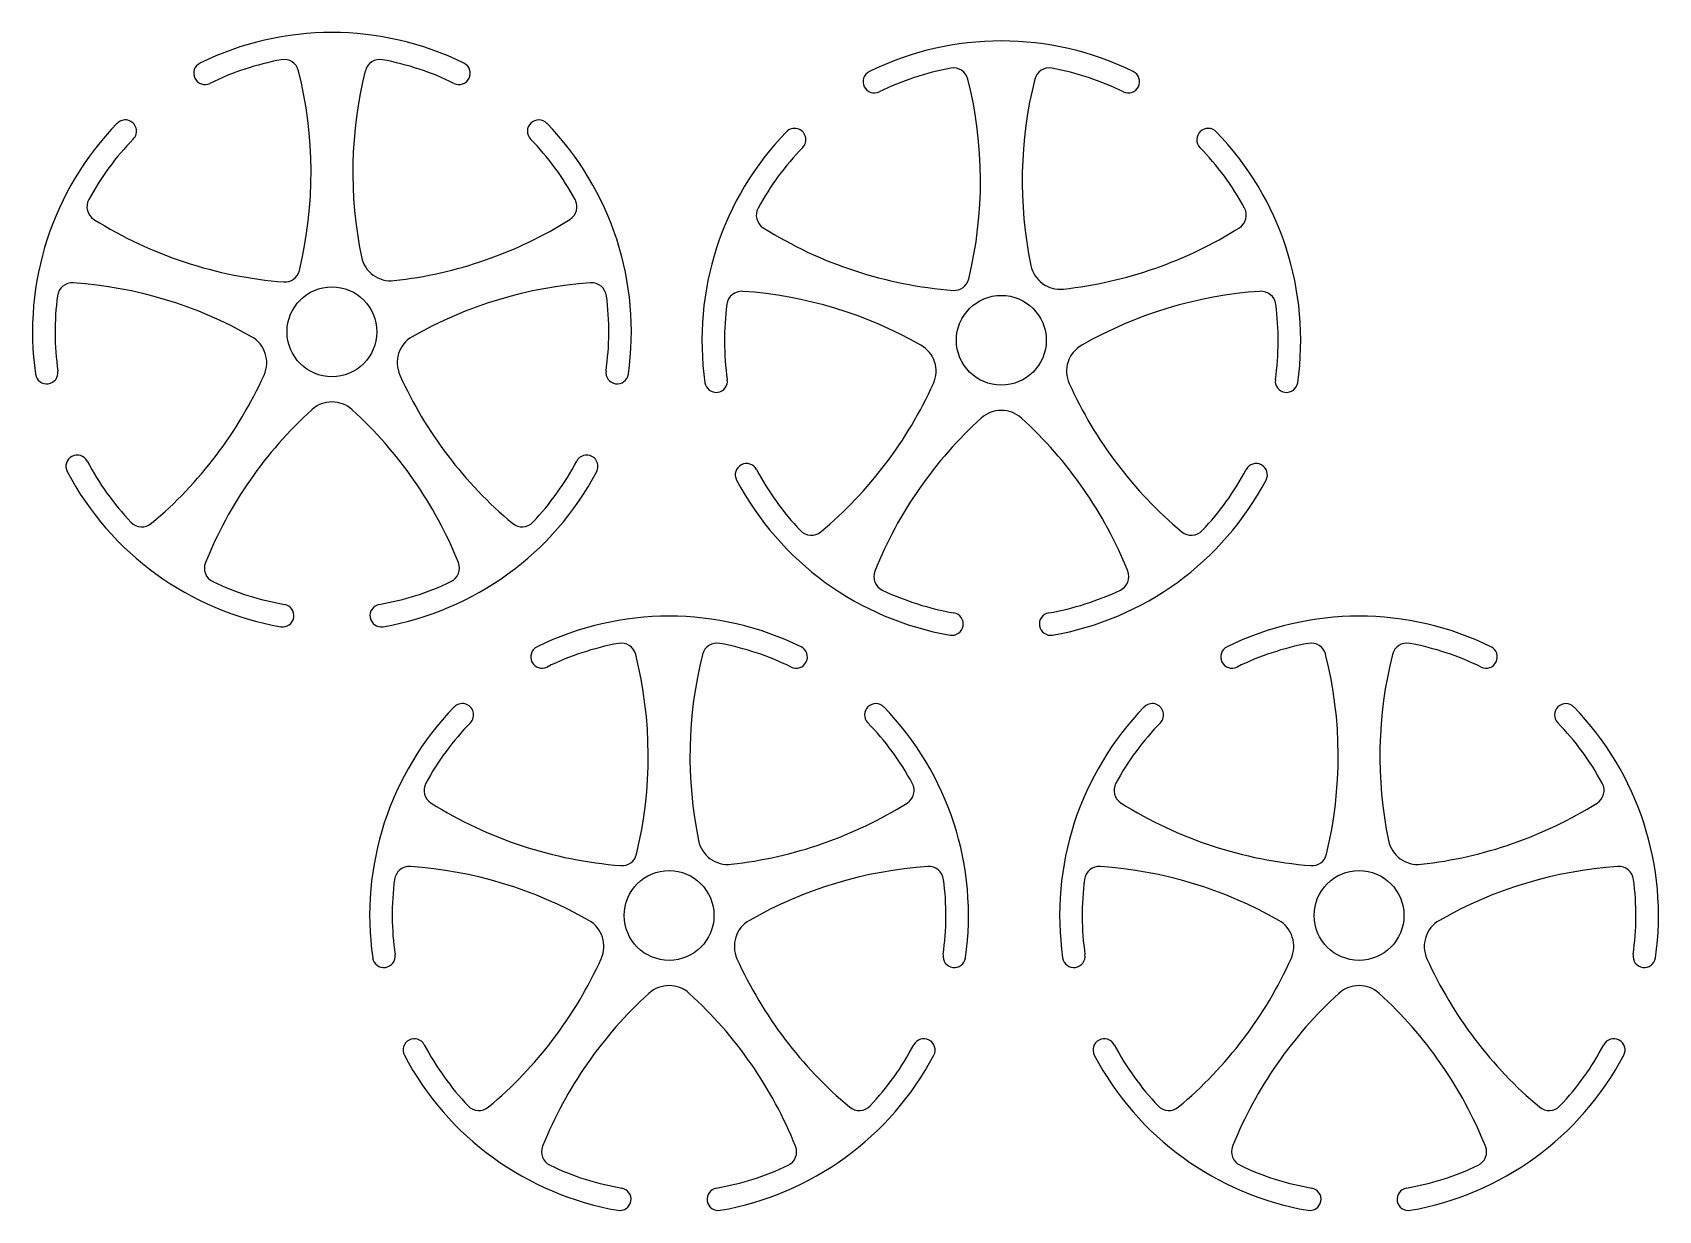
# Model space of a CAD drawing. Header units: millimetres. Extents: x -21.3 to 33, y -9.9 to 29.5.
import ezdxf

# ---------------------------------------------------------------- set-up
doc = ezdxf.new("R2010")
doc.units = ezdxf.units.MM

msp = doc.modelspace()

# ---------------------------------------------------------------- linework, layer by layer
at = {"color": 7, "linetype": 'Continuous', "lineweight": 25}
for centre in [(-11.259, 19.501), (11.096, 19.218), (0, 0), (23.042, 0)]:
    msp.add_circle(centre, 1.5, dxfattribs=at)
for centre, radius, start, end in [((-11.259, 19.501), 10, 63.8526, 116.1474), ((11.096, 19.218), 10, 63.8526, 116.1474), ((-15.499, 28.139), 0.377, 116.1474, 296.1474), ((-11.259, 19.501), 9.246, 100.5379, 116.1474), ((-12.858, 28.099), 0.5, 14.0841, 100.5379), ((-9.659, 28.099), 0.5, 79.4621, 165.9159), ((-11.259, 19.501), 9.246, 63.8526, 79.4621), ((-7.018, 28.139), 0.377, 243.8526, 63.8526), ((11.096, 19.218), 9.246, 100.5379, 116.1474), ((9.496, 27.817), 0.5, 14.0841, 100.5379), ((12.695, 27.817), 0.5, 79.4621, 165.9159), ((11.096, 19.218), 9.246, 63.8526, 79.4621), ((-25.891, 24.83), 13.936, 346.3829, 14.0841), ((3.373, 24.83), 13.936, 165.9159, 191.706), ((6.855, 27.856), 0.377, 116.1474, 296.1474), ((-3.536, 24.547), 13.936, 346.3829, 14.0841), ((25.728, 24.547), 13.936, 165.9159, 191.706), ((15.336, 27.856), 0.377, 243.8526, 63.8526), ((-11.259, 19.501), 10, 135.8526, 188.1474), ((-18.164, 26.203), 0.377, 315.8526, 135.8526), ((-4.354, 26.203), 0.377, 44.1474, 224.1474), ((-11.259, 19.501), 10, 351.8526, 44.1474), ((11.096, 19.218), 10, 135.8526, 188.1474), ((4.191, 25.921), 0.377, 315.8526, 135.8526), ((18.001, 25.921), 0.377, 44.1474, 224.1474), ((11.096, 19.218), 10, 351.8526, 44.1474), ((-11.259, 19.501), 9.246, 135.8526, 151.4621), ((-11.259, 19.501), 9.246, 28.5379, 44.1474), ((11.096, 19.218), 9.246, 135.8526, 151.4621), ((11.096, 19.218), 9.246, 28.5379, 44.1474), ((-18.942, 23.679), 0.5, 151.4621, 237.9159), ((-3.575, 23.679), 0.5, 302.0841, 28.5379), ((3.412, 23.397), 0.5, 151.4621, 237.9159), ((18.779, 23.397), 0.5, 302.0841, 28.5379), ((-11.805, 35.063), 13.936, 237.9159, 265.6171), ((-10.712, 35.063), 13.936, 276.294, 302.0841), ((10.549, 34.781), 13.936, 237.9159, 265.6171), ((11.642, 34.781), 13.936, 276.294, 302.0841), ((-9.294, 22.205), 1, 191.706, 276.294), ((-12.832, 21.666), 0.5, 265.6171, 346.3829), ((9.522, 21.384), 0.5, 265.6171, 346.3829), ((13.06, 21.922), 1, 191.706, 276.294), ((-11.259, 19.501), 9.246, 172.5379, 188.1474), ((-19.931, 20.637), 0.5, 86.0841, 172.5379), ((-20.848, 7.232), 13.936, 60.294, 86.0841), ((-1.669, 7.232), 13.936, 93.9159, 119.706), ((-2.587, 20.637), 0.5, 7.4621, 93.9159), ((-11.259, 19.501), 9.246, 351.8526, 7.4621), ((2.424, 20.354), 0.5, 86.0841, 172.5379), ((1.506, 6.949), 13.936, 60.294, 86.0841), ((20.685, 6.949), 13.936, 93.9159, 119.706), ((19.768, 20.354), 0.5, 7.4621, 93.9159), ((11.096, 19.218), 9.246, 172.5379, 188.1474), ((11.096, 19.218), 9.246, 351.8526, 7.4621), ((-14.438, 18.468), 1, 335.706, 60.294), ((-8.08, 18.468), 1, 119.706, 204.294), ((7.917, 18.185), 1, 335.706, 60.294), ((14.275, 18.185), 1, 119.706, 204.294), ((-20.785, 18.137), 0.377, 188.1474, 8.1474), ((-26.229, 23.79), 13.936, 309.9159, 335.706), ((3.711, 23.79), 13.936, 204.294, 230.0841), ((-1.733, 18.137), 0.377, 171.8526, 351.8526), ((1.57, 17.854), 0.377, 188.1474, 8.1474), ((-3.874, 23.508), 13.936, 309.9159, 335.706), ((26.065, 23.508), 13.936, 204.294, 230.0841), ((20.622, 17.854), 0.377, 171.8526, 351.8526), ((-2.553, 6.589), 13.936, 132.294, 158.0841), ((-11.259, 16.158), 1, 47.706, 132.294), ((-19.964, 6.589), 13.936, 21.9159, 47.706), ((11.096, 15.876), 1, 47.706, 132.294), ((19.801, 6.307), 13.936, 132.294, 158.0841), ((2.39, 6.307), 13.936, 21.9159, 47.706), ((-19.767, 15.005), 0.377, 27.8526, 207.8526), ((-2.751, 15.005), 0.377, 332.1474, 152.1474), ((-11.259, 19.501), 10, 207.8526, 260.1474), ((-11.259, 19.501), 9.246, 207.8526, 223.4621), ((-11.259, 19.501), 10, 279.8526, 332.1474), ((-11.259, 19.501), 9.246, 316.5379, 332.1474), ((2.587, 14.722), 0.377, 27.8526, 207.8526), ((11.096, 19.218), 9.246, 207.8526, 223.4621), ((11.096, 19.218), 9.246, 316.5379, 332.1474), ((19.604, 14.722), 0.377, 332.1474, 152.1474), ((11.096, 19.218), 10, 207.8526, 260.1474), ((11.096, 19.218), 10, 279.8526, 332.1474), ((-17.607, 13.485), 0.5, 223.4621, 309.9159), ((-4.911, 13.485), 0.5, 230.0841, 316.5379), ((4.748, 13.202), 0.5, 223.4621, 309.9159), ((17.444, 13.202), 0.5, 230.0841, 316.5379), ((-15.019, 11.604), 0.5, 158.0841, 244.5379), ((-7.499, 11.604), 0.5, 295.4621, 21.9159), ((7.336, 11.322), 0.5, 158.0841, 244.5379), ((14.856, 11.322), 0.5, 295.4621, 21.9159), ((-11.259, 19.501), 9.246, 244.5379, 260.1474), ((-11.259, 19.501), 9.246, 279.8526, 295.4621), ((11.096, 19.218), 9.246, 244.5379, 260.1474), ((11.096, 19.218), 9.246, 279.8526, 295.4621), ((-12.905, 10.02), 0.377, 260.1474, 80.1474), ((-9.612, 10.02), 0.377, 99.8526, 279.8526), ((0, 0), 10, 63.8526, 116.1474), ((9.449, 9.737), 0.377, 260.1474, 80.1474), ((12.742, 9.737), 0.377, 99.8526, 279.8526), ((23.042, 0), 10, 63.8526, 116.1474), ((-4.241, 8.638), 0.377, 116.1474, 296.1474), ((0, 0), 9.246, 100.5379, 116.1474), ((-1.6, 8.599), 0.5, 14.0841, 100.5379), ((-14.632, 5.329), 13.936, 346.3829, 14.0841), ((14.632, 5.329), 13.936, 165.9159, 191.706), ((1.6, 8.599), 0.5, 79.4621, 165.9159), ((0, 0), 9.246, 63.8526, 79.4621), ((4.241, 8.638), 0.377, 243.8526, 63.8526), ((18.801, 8.638), 0.377, 116.1474, 296.1474), ((23.042, 0), 9.246, 100.5379, 116.1474), ((21.443, 8.599), 0.5, 14.0841, 100.5379), ((8.41, 5.329), 13.936, 346.3829, 14.0841), ((37.674, 5.329), 13.936, 165.9159, 191.706), ((24.642, 8.599), 0.5, 79.4621, 165.9159), ((23.042, 0), 9.246, 63.8526, 79.4621), ((27.283, 8.638), 0.377, 243.8526, 63.8526), ((-6.905, 6.702), 0.377, 315.8526, 135.8526), ((6.905, 6.702), 0.377, 44.1474, 224.1474), ((16.137, 6.702), 0.377, 315.8526, 135.8526), ((29.947, 6.702), 0.377, 44.1474, 224.1474), ((0, 0), 10, 135.8526, 188.1474), ((0, 0), 10, 351.8526, 44.1474), ((23.042, 0), 10, 135.8526, 188.1474), ((23.042, 0), 10, 351.8526, 44.1474), ((0, 0), 9.246, 135.8526, 151.4621), ((0, 0), 9.246, 28.5379, 44.1474), ((23.042, 0), 9.246, 135.8526, 151.4621), ((23.042, 0), 9.246, 28.5379, 44.1474), ((-7.683, 4.178), 0.5, 151.4621, 237.9159), ((7.683, 4.178), 0.5, 302.0841, 28.5379), ((15.359, 4.178), 0.5, 151.4621, 237.9159), ((30.726, 4.178), 0.5, 302.0841, 28.5379), ((-0.546, 15.563), 13.936, 237.9159, 265.6171), ((0.546, 15.563), 13.936, 276.294, 302.0841), ((22.496, 15.563), 13.936, 237.9159, 265.6171), ((23.589, 15.563), 13.936, 276.294, 302.0841), ((1.965, 2.704), 1, 191.706, 276.294), ((25.007, 2.704), 1, 191.706, 276.294), ((-8.672, 1.136), 0.5, 86.0841, 172.5379), ((-9.59, -12.269), 13.936, 60.294, 86.0841), ((-1.573, 2.165), 0.5, 265.6171, 346.3829), ((9.59, -12.269), 13.936, 93.9159, 119.706), ((8.672, 1.136), 0.5, 7.4621, 93.9159), ((14.37, 1.136), 0.5, 86.0841, 172.5379), ((13.453, -12.269), 13.936, 60.294, 86.0841), ((21.469, 2.165), 0.5, 265.6171, 346.3829), ((32.632, -12.269), 13.936, 93.9159, 119.706), ((31.714, 1.136), 0.5, 7.4621, 93.9159), ((0, 0), 9.246, 172.5379, 188.1474), ((0, 0), 9.246, 351.8526, 7.4621), ((23.042, 0), 9.246, 172.5379, 188.1474), ((23.042, 0), 9.246, 351.8526, 7.4621), ((-3.179, -1.033), 1, 335.706, 60.294), ((3.179, -1.033), 1, 119.706, 204.294), ((19.863, -1.033), 1, 335.706, 60.294), ((26.221, -1.033), 1, 119.706, 204.294), ((-9.526, -1.364), 0.377, 188.1474, 8.1474), ((-14.97, 4.289), 13.936, 309.9159, 335.706), ((14.97, 4.289), 13.936, 204.294, 230.0841), ((9.526, -1.364), 0.377, 171.8526, 351.8526), ((13.516, -1.364), 0.377, 188.1474, 8.1474), ((8.072, 4.289), 13.936, 309.9159, 335.706), ((38.012, 4.289), 13.936, 204.294, 230.0841), ((32.568, -1.364), 0.377, 171.8526, 351.8526), ((8.705, -12.912), 13.936, 132.294, 158.0841), ((0, -3.343), 1, 47.706, 132.294), ((-8.705, -12.912), 13.936, 21.9159, 47.706), ((31.748, -12.912), 13.936, 132.294, 158.0841), ((23.042, -3.343), 1, 47.706, 132.294), ((14.337, -12.912), 13.936, 21.9159, 47.706), ((-8.508, -4.496), 0.377, 27.8526, 207.8526), ((0, 0), 9.246, 207.8526, 223.4621), ((0, 0), 9.246, 316.5379, 332.1474), ((8.508, -4.496), 0.377, 332.1474, 152.1474), ((14.534, -4.496), 0.377, 27.8526, 207.8526), ((23.042, 0), 9.246, 207.8526, 223.4621), ((23.042, 0), 9.246, 316.5379, 332.1474), ((31.55, -4.496), 0.377, 332.1474, 152.1474), ((0, 0), 10, 207.8526, 260.1474), ((0, 0), 10, 279.8526, 332.1474), ((23.042, 0), 10, 207.8526, 260.1474), ((23.042, 0), 10, 279.8526, 332.1474), ((-6.348, -6.016), 0.5, 223.4621, 309.9159), ((6.348, -6.016), 0.5, 230.0841, 316.5379), ((16.694, -6.016), 0.5, 223.4621, 309.9159), ((29.39, -6.016), 0.5, 230.0841, 316.5379), ((-3.76, -7.897), 0.5, 158.0841, 244.5379), ((3.76, -7.897), 0.5, 295.4621, 21.9159), ((19.282, -7.897), 0.5, 158.0841, 244.5379), ((26.802, -7.897), 0.5, 295.4621, 21.9159), ((0, 0), 9.246, 244.5379, 260.1474), ((0, 0), 9.246, 279.8526, 295.4621), ((23.042, 0), 9.246, 244.5379, 260.1474), ((23.042, 0), 9.246, 279.8526, 295.4621), ((-1.647, -9.481), 0.377, 260.1474, 80.1474), ((1.647, -9.481), 0.377, 99.8526, 279.8526), ((21.396, -9.481), 0.377, 260.1474, 80.1474), ((24.689, -9.481), 0.377, 99.8526, 279.8526)]:
    msp.add_arc(centre, radius, start, end, dxfattribs=at)

doc.saveas('drawing.dxf')
